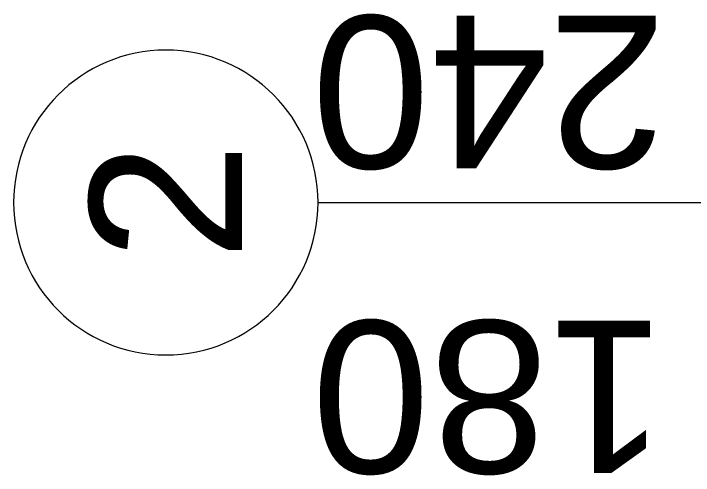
# Model space of a CAD drawing. Header units: centimetres. Extents: x 92587 to 105438, y -55119 to -48334.
# Drawn here: x 94549.42 to 94594.08, y -52675.32 to -52645.02 of the extents above; entities that cross this region are included whole.
import ezdxf

# ---------------------------------------------------------------- set-up
doc = ezdxf.new("R2010")
doc.units = ezdxf.units.CM
doc.header["$LTSCALE"] = 50
doc.header["$MEASUREMENT"] = 0
doc.layers.get('0').update_dxf_attribs({"color": 8})
doc.layers.add('WINDOWS', color=21, linetype='Continuous', lineweight=5)
doc.styles.add('GENERATED_STYLE_1', font='arial.ttf')

# ---------------------------------------------------------------- blocks, each defined once
blk = doc.blocks.new('DRITARE POS 2')
at = {"layer": 'WINDOWS', "color": 165}
blk.add_line((-61.993, -90.056), (34.007, -90.056), dxfattribs=at)
blk.add_lwpolyline([(-71.993, -80.056, 1), (-71.993, -100.056, 1)], format="xyb", close=True, dxfattribs=at)
at = {"layer": 'WINDOWS', "color": 165, "char_height": 10, "attachment_point": 7, "style": 'GENERATED_STYLE_1'}
for s, insert, rotation in [('\\A1;\\pxql,t0;240{\\H0.66x;\\S^  ;}', (-39.112, -74.881), 180), ('\\A1;\\pxql,t0;2', (-66.993, -93.869), 90), ('\\A1;\\pxql,t0;180{\\H0.66x;\\S^  ;}', (-39.112, -94.888), 180)]:
    blk.add_mtext(s, dxfattribs=dict(at, insert=insert, rotation=rotation))

msp = doc.modelspace()

# ---------------------------------------------------------------- block references
at = {"lineweight": 5}
msp.add_blockref('DRITARE POS 2', (94631.411, -52567.362), dxfattribs=at)

doc.saveas('drawing.dxf')
